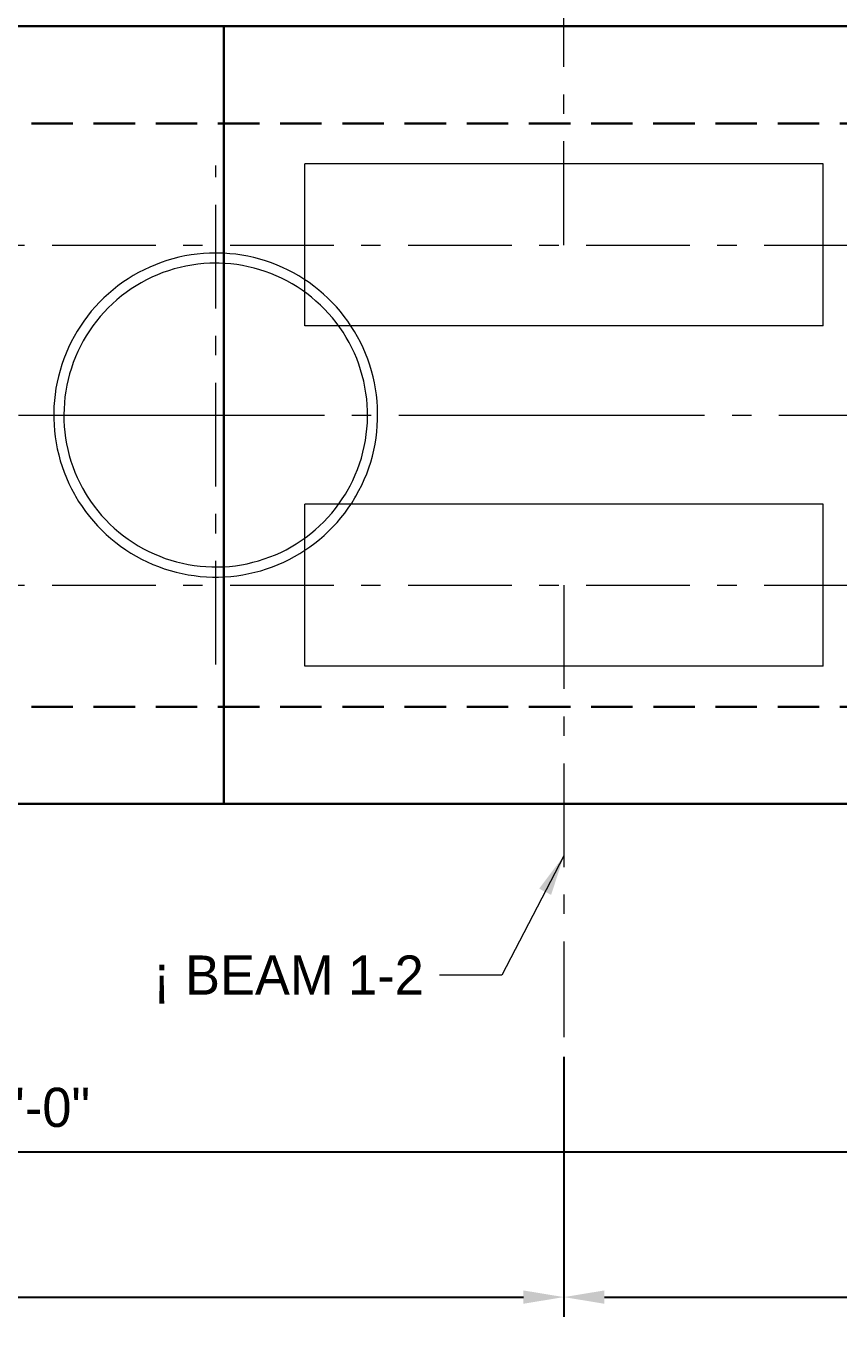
# Model space of a CAD drawing. Extents: x -1 to 861, y -26 to 2.
# Drawn here: x 254.44 to 258.62, y -10.4 to -3.67 of the extents above; entities that cross this region are included whole.
import ezdxf
from ezdxf.enums import TextEntityAlignment as Align

# ---------------------------------------------------------------- set-up
doc = ezdxf.new("R2010")
doc.units = 21
doc.header["$MEASUREMENT"] = 0
for name, pattern in [('DGN2', [0.12, 0.08, -0.04]), ('DGN4', [0.336, 0.2, -0.053, 0.03, -0.053]), ('DGN7', [0.726, 0.59, -0.053, 0.03, -0.053])]:
    doc.linetypes.add(name, pattern=pattern)
for name, color, linetype, lineweight in [('BearingPadMisc', 5, 'Continuous', 15), ('CL_Major', 1, 'DGN7', 9), ('CL_Minor', 7, 'DGN4', 9), ('Dimension', 7, 'Continuous', 9), ('Leader', 7, 'Continuous', 9), ('PileSteel_h', 30, 'DGN2', 15), ('SubStrConc', 3, 'Continuous', 30), ('SubStrConc2', 3, 'Continuous', 30), ('SubStrConc_h', 3, 'DGN2', 30), ('TextStructures', 7, 'Continuous', 9)]:
    doc.layers.add(name, color=color, linetype=linetype, lineweight=lineweight)
doc.styles.add('FDOT Structures', font='FDOT.ttf')
doc.styles.add('FDOT Structures Annotation', font='FDOT.ttf')
doc.dimstyles.new('FDOT Structures Note-Arrow 3-8', dxfattribs={"dimtxt": 0.2016, "dimasz": 0.208267, "dimexe": 0.1008, "dimexo": 0.1008, "dimgap": 0.1008, "dimtad": 1, "dimdec": 3, "dimlfac": 12, "dimzin": 15, "dimlunit": 4, "dimtxsty": 'FDOT Structures Annotation', "dimcen": 2.5, "dimclrd": 256, "dimclre": 256, "dimclrt": 256, "dimazin": 3, "dimtfac": 0.7, "dimtmove": 0, "dimatfit": 1, "dimtfill": 1, "dimfrac": 1, "dimlwd": -1, "dimlwe": -1})

msp = doc.modelspace()

# ---------------------------------------------------------------- linework, layer by layer
at = {"layer": 'BearingPadMisc'}
for points in [[(258.54168, -4.377588), (255.875014, -4.377643)], [(255.875031, -5.210977), (255.875014, -4.377643)], [(258.541698, -5.210922), (258.54168, -4.377588)], [(258.541698, -5.210922), (255.875031, -5.210977)], [(258.541716, -6.127588), (255.87505, -6.127643)], [(255.875067, -6.960977), (255.87505, -6.127643)], [(258.541734, -6.960922), (258.541716, -6.127588)], [(258.541734, -6.960922), (255.875067, -6.960977)]]:
    msp.add_lwpolyline(points, dxfattribs=at)
at = {"layer": 'CL_Major', "ltscale": 2.666667}
msp.add_line((242.666667, -5.669371), (263.166749, -5.669371), dxfattribs=at)
at = {"layer": 'CL_Minor', "ltscale": 2.666667}
for p, q in [((257.208049, -4.794651), (257.208049, -2.469173)), ((255.416708, -6.952653), (255.416708, -4.385986)), ((242.666667, -4.794651), (263.166749, -4.794651)), ((242.666667, -6.544651), (263.166749, -6.544651)), ((257.208049, -6.544651), (257.208049, -8.869569))]:
    msp.add_line(p, q, dxfattribs=at)
at = {"layer": 'Leader'}
msp.add_lwpolyline([(257.208049, -7.936236), (256.888049, -8.549569), (256.568049, -8.549569)], dxfattribs=at)
msp.add_solid([(257.208049, -7.936236), (257.142487, -8.136938), (257.080938, -8.104826)], dxfattribs=at)
at = {"layer": 'PileSteel_h', "ltscale": 2.666667}
for points in [[(255.41669, -4.835986), (255.384822, -4.836596), (255.353017, -4.838423), (255.32132, -4.841463), (255.289776, -4.84571), (255.258432, -4.851155), (255.227332, -4.857789), (255.196521, -4.865601), (255.166044, -4.874579), (255.135943, -4.884707), (255.106263, -4.89597), (255.077045, -4.90835), (255.048331, -4.921828), (255.020162, -4.936383), (254.992577, -4.951992), (254.965617, -4.968633), (254.939318, -4.986279), (254.913719, -5.004904), (254.888854, -5.024481), (254.86476, -5.04498), (254.84147, -5.066371), (254.819016, -5.088621), (254.79743, -5.111699), (254.776742, -5.135569), (254.75698, -5.160198), (254.738172, -5.185548), (254.720344, -5.211582), (254.70352, -5.238264), (254.687724, -5.265552), (254.672976, -5.293409), (254.659297, -5.321794), (254.646705, -5.350665), (254.635217, -5.37998), (254.624848, -5.409698), (254.615612, -5.439775), (254.60752, -5.470169), (254.600584, -5.500835), (254.594811, -5.531729), (254.590208, -5.562808), (254.586782, -5.594027), (254.584535, -5.625341), (254.583469, -5.656706), (254.583585, -5.688076), (254.58488, -5.719409), (254.587353, -5.750658), (254.590997, -5.781781), (254.595807, -5.812732), (254.601773, -5.843468), (254.608888, -5.873946), (254.617138, -5.904124), (254.62651, -5.933958), (254.636991, -5.963408), (254.648564, -5.992431), (254.661211, -6.020988), (254.674913, -6.049038), (254.689649, -6.076543), (254.695028, -6.086001), (254.71149, -6.113294), (254.728975, -6.139925), (254.747456, -6.165855), (254.766906, -6.19105), (254.787293, -6.215472), (254.808589, -6.239088), (254.83076, -6.261865), (254.853773, -6.28377), (254.877595, -6.304774), (254.902189, -6.324846), (254.927519, -6.34396), (254.953548, -6.362088), (254.980238, -6.379206), (255.007548, -6.39529), (255.03544, -6.410318), (255.063871, -6.424271), (255.092801, -6.437128), (255.122187, -6.448872), (255.151987, -6.459489), (255.182157, -6.468963), (255.212653, -6.477284), (255.243432, -6.484439), (255.274449, -6.49042), (255.305658, -6.49522), (255.337016, -6.498834), (255.368477, -6.501256), (255.399995, -6.502485), (255.431526, -6.502521), (255.463025, -6.501365), (255.494446, -6.499019), (255.525745, -6.495488), (255.556877, -6.49078), (255.587798, -6.4849), (255.618464, -6.477861), (255.648831, -6.469671), (255.678857, -6.460345), (255.708498, -6.449898), (255.737715, -6.438344), (255.766464, -6.425702), (255.794706, -6.411991), (255.822402, -6.397231), (255.849512, -6.381446), (255.875999, -6.364658), (255.901826, -6.346892), (255.926956, -6.328175), (255.951356, -6.308534), (255.974991, -6.287998), (255.997829, -6.266598), (256.019838, -6.244365), (256.040989, -6.22133), (256.061253, -6.197529), (256.080601, -6.172995), (256.099008, -6.147764), (256.11645, -6.121872), (256.132902, -6.095358), (256.138403, -6.085971), (256.153809, -6.058068), (256.168129, -6.02961), (256.181345, -6.00064), (256.193439, -5.971199), (256.204396, -5.941331), (256.2142, -5.911081), (256.22284, -5.880492), (256.230304, -5.849609), (256.236583, -5.818477), (256.241669, -5.787142), (256.245557, -5.755648), (256.248242, -5.724042), (256.249721, -5.692369), (256.249996, -5.660676), (256.249065, -5.629007), (256.246932, -5.597409), (256.243601, -5.565926), (256.239079, -5.534605), (256.233374, -5.503489), (256.226494, -5.472624), (256.218452, -5.442053), (256.209259, -5.41182), (256.198931, -5.381968), (256.187483, -5.35254), (256.174933, -5.323577), (256.1613, -5.29512), (256.146606, -5.26721), (256.130871, -5.239885), (256.11412, -5.213184), (256.096378, -5.187146), (256.077671, -5.161805), (256.058027, -5.137199), (256.037475, -5.11336), (256.016046, -5.090323), (255.99377, -5.068118), (255.970681, -5.046778), (255.946812, -5.026332), (255.922198, -5.006806), (255.896875, -4.98823), (255.87088, -4.970627), (255.84425, -4.954021), (255.817024, -4.938436), (255.789242, -4.923892), (255.760943, -4.910408), (255.732168, -4.898003), (255.702958, -4.886693), (255.673357, -4.876492), (255.643404, -4.867414), (255.613145, -4.85947), (255.582621, -4.85267), (255.551877, -4.847022), (255.520956, -4.842532), (255.489901, -4.839207), (255.458758, -4.837048), (255.437582, -4.836248), (255.41669, -4.835986)], [(255.41669, -4.835986), (255.384822, -4.836596), (255.353017, -4.838423), (255.32132, -4.841463), (255.289776, -4.84571), (255.258432, -4.851155), (255.227332, -4.857789), (255.196521, -4.865601), (255.166044, -4.874579), (255.135943, -4.884707), (255.106263, -4.89597), (255.077045, -4.90835), (255.048331, -4.921828), (255.020162, -4.936383), (254.992577, -4.951992), (254.965617, -4.968633), (254.939318, -4.986279), (254.913719, -5.004904), (254.888854, -5.024481), (254.86476, -5.04498), (254.84147, -5.066371), (254.819016, -5.088621), (254.79743, -5.111699), (254.776742, -5.135569), (254.75698, -5.160198), (254.738172, -5.185548), (254.720344, -5.211582), (254.70352, -5.238264), (254.687724, -5.265552), (254.672976, -5.293409), (254.659297, -5.321794), (254.646705, -5.350665), (254.635217, -5.37998), (254.624848, -5.409698), (254.615612, -5.439775), (254.60752, -5.470169), (254.600584, -5.500835), (254.594811, -5.531729), (254.590208, -5.562808), (254.586782, -5.594027), (254.584535, -5.625341), (254.583469, -5.656706), (254.583585, -5.688076), (254.58488, -5.719409), (254.587353, -5.750658), (254.590997, -5.781781), (254.595807, -5.812732), (254.601773, -5.843468), (254.608888, -5.873946), (254.617138, -5.904124), (254.62651, -5.933958), (254.636991, -5.963408), (254.648564, -5.992431), (254.661211, -6.020988), (254.674913, -6.049038), (254.689649, -6.076543), (254.695028, -6.086001), (254.71149, -6.113294), (254.728975, -6.139925), (254.747456, -6.165855), (254.766906, -6.19105), (254.787293, -6.215472), (254.808589, -6.239088), (254.83076, -6.261865), (254.853773, -6.28377), (254.877595, -6.304774), (254.902189, -6.324846), (254.927519, -6.34396), (254.953548, -6.362088), (254.980238, -6.379206), (255.007548, -6.39529), (255.03544, -6.410318), (255.063871, -6.424271), (255.092801, -6.437128), (255.122187, -6.448872), (255.151987, -6.459489), (255.182157, -6.468963), (255.212653, -6.477284), (255.243432, -6.484439), (255.274449, -6.49042), (255.305658, -6.49522), (255.337016, -6.498834), (255.368477, -6.501256), (255.399995, -6.502485), (255.431526, -6.502521), (255.463025, -6.501365), (255.494446, -6.499019), (255.525745, -6.495488), (255.556877, -6.49078), (255.587798, -6.4849), (255.618464, -6.477861), (255.648831, -6.469671), (255.678857, -6.460345), (255.708498, -6.449898), (255.737715, -6.438344), (255.766464, -6.425702), (255.794706, -6.411991), (255.822402, -6.397231), (255.849512, -6.381446), (255.875999, -6.364658), (255.901826, -6.346892), (255.926956, -6.328175), (255.951356, -6.308534), (255.974991, -6.287998), (255.997829, -6.266598), (256.019838, -6.244365), (256.040989, -6.22133), (256.061253, -6.197529), (256.080601, -6.172995), (256.099008, -6.147764), (256.11645, -6.121872), (256.132902, -6.095358), (256.138403, -6.085971), (256.153809, -6.058068), (256.168129, -6.02961), (256.181345, -6.00064), (256.193439, -5.971199), (256.204396, -5.941331), (256.2142, -5.911081), (256.22284, -5.880492), (256.230304, -5.849609), (256.236583, -5.818477), (256.241669, -5.787142), (256.245557, -5.755648), (256.248242, -5.724042), (256.249721, -5.692369), (256.249996, -5.660676), (256.249065, -5.629007), (256.246932, -5.597409), (256.243601, -5.565926), (256.239079, -5.534605), (256.233374, -5.503489), (256.226494, -5.472624), (256.218452, -5.442053), (256.209259, -5.41182), (256.198931, -5.381968), (256.187483, -5.35254), (256.174933, -5.323577), (256.1613, -5.29512), (256.146606, -5.26721), (256.130871, -5.239885), (256.11412, -5.213184), (256.096378, -5.187146), (256.077671, -5.161805), (256.058027, -5.137199), (256.037475, -5.11336), (256.016046, -5.090323), (255.99377, -5.068118), (255.970681, -5.046778), (255.946812, -5.026332), (255.922198, -5.006806), (255.896875, -4.98823), (255.87088, -4.970627), (255.84425, -4.954021), (255.817024, -4.938436), (255.789242, -4.923892), (255.760943, -4.910408), (255.732168, -4.898003), (255.702958, -4.886693), (255.673357, -4.876492), (255.643404, -4.867414), (255.613145, -4.85947), (255.582621, -4.85267), (255.551877, -4.847022), (255.520956, -4.842532), (255.489901, -4.839207), (255.458758, -4.837048), (255.437582, -4.836248), (255.41669, -4.835986)], [(255.41669, -4.835986), (255.384822, -4.836596), (255.353017, -4.838423), (255.32132, -4.841463), (255.289776, -4.84571), (255.258432, -4.851155), (255.227332, -4.857789), (255.196521, -4.865601), (255.166044, -4.874579), (255.135943, -4.884707), (255.106263, -4.89597), (255.077045, -4.90835), (255.048331, -4.921828), (255.020162, -4.936383), (254.992577, -4.951992), (254.965617, -4.968633), (254.939318, -4.986279), (254.913719, -5.004904), (254.888854, -5.024481), (254.86476, -5.04498), (254.84147, -5.066371), (254.819016, -5.088621), (254.79743, -5.111699), (254.776742, -5.135569), (254.75698, -5.160198), (254.738172, -5.185548), (254.720344, -5.211582), (254.70352, -5.238264), (254.687724, -5.265552), (254.672976, -5.293409), (254.659297, -5.321794), (254.646705, -5.350665), (254.635217, -5.37998), (254.624848, -5.409698), (254.615612, -5.439775), (254.60752, -5.470169), (254.600584, -5.500835), (254.594811, -5.531729), (254.590208, -5.562808), (254.586782, -5.594027), (254.584535, -5.625341), (254.583469, -5.656706), (254.583585, -5.688076), (254.58488, -5.719409), (254.587353, -5.750658), (254.590997, -5.781781), (254.595807, -5.812732), (254.601773, -5.843468), (254.608888, -5.873946), (254.617138, -5.904124), (254.62651, -5.933958), (254.636991, -5.963408), (254.648564, -5.992431), (254.661211, -6.020988), (254.674913, -6.049038), (254.689649, -6.076543), (254.695028, -6.086001), (254.71149, -6.113294), (254.728975, -6.139925), (254.747456, -6.165855), (254.766906, -6.19105), (254.787293, -6.215472), (254.808589, -6.239088), (254.83076, -6.261865), (254.853773, -6.28377), (254.877595, -6.304774), (254.902189, -6.324846), (254.927519, -6.34396), (254.953548, -6.362088), (254.980238, -6.379206), (255.007548, -6.39529), (255.03544, -6.410318), (255.063871, -6.424271), (255.092801, -6.437128), (255.122187, -6.448872), (255.151987, -6.459489), (255.182157, -6.468963), (255.212653, -6.477284), (255.243432, -6.484439), (255.274449, -6.49042), (255.305658, -6.49522), (255.337016, -6.498834), (255.368477, -6.501256), (255.399995, -6.502485), (255.431526, -6.502521), (255.463025, -6.501365), (255.494446, -6.499019), (255.525745, -6.495488), (255.556877, -6.49078), (255.587798, -6.4849), (255.618464, -6.477861), (255.648831, -6.469671), (255.678857, -6.460345), (255.708498, -6.449898), (255.737715, -6.438344), (255.766464, -6.425702), (255.794706, -6.411991), (255.822402, -6.397231), (255.849512, -6.381446), (255.875999, -6.364658), (255.901826, -6.346892), (255.926956, -6.328175), (255.951356, -6.308534), (255.974991, -6.287998), (255.997829, -6.266598), (256.019838, -6.244365), (256.040989, -6.22133), (256.061253, -6.197529), (256.080601, -6.172995), (256.099008, -6.147764), (256.11645, -6.121872), (256.132902, -6.095358), (256.138403, -6.085971), (256.153809, -6.058068), (256.168129, -6.02961), (256.181345, -6.00064), (256.193439, -5.971199), (256.204396, -5.941331), (256.2142, -5.911081), (256.22284, -5.880492), (256.230304, -5.849609), (256.236583, -5.818477), (256.241669, -5.787142), (256.245557, -5.755648), (256.248242, -5.724042), (256.249721, -5.692369), (256.249996, -5.660676), (256.249065, -5.629007), (256.246932, -5.597409), (256.243601, -5.565926), (256.239079, -5.534605), (256.233374, -5.503489), (256.226494, -5.472624), (256.218452, -5.442053), (256.209259, -5.41182), (256.198931, -5.381968), (256.187483, -5.35254), (256.174933, -5.323577), (256.1613, -5.29512), (256.146606, -5.26721), (256.130871, -5.239885), (256.11412, -5.213184), (256.096378, -5.187146), (256.077671, -5.161805), (256.058027, -5.137199), (256.037475, -5.11336), (256.016046, -5.090323), (255.99377, -5.068118), (255.970681, -5.046778), (255.946812, -5.026332), (255.922198, -5.006806), (255.896875, -4.98823), (255.87088, -4.970627), (255.84425, -4.954021), (255.817024, -4.938436), (255.789242, -4.923892), (255.760943, -4.910408), (255.732168, -4.898003), (255.702958, -4.886693), (255.673357, -4.876492), (255.643404, -4.867414), (255.613145, -4.85947), (255.582621, -4.85267), (255.551877, -4.847022), (255.520956, -4.842532), (255.489901, -4.839207), (255.458758, -4.837048), (255.437582, -4.836248), (255.41669, -4.835986)], [(255.41669, -4.835986), (255.384822, -4.836596), (255.353017, -4.838423), (255.32132, -4.841463), (255.289776, -4.84571), (255.258432, -4.851155), (255.227332, -4.857789), (255.196521, -4.865601), (255.166044, -4.874579), (255.135943, -4.884707), (255.106263, -4.89597), (255.077045, -4.90835), (255.048331, -4.921828), (255.020162, -4.936383), (254.992577, -4.951992), (254.965617, -4.968633), (254.939318, -4.986279), (254.913719, -5.004904), (254.888854, -5.024481), (254.86476, -5.04498), (254.84147, -5.066371), (254.819016, -5.088621), (254.79743, -5.111699), (254.776742, -5.135569), (254.75698, -5.160198), (254.738172, -5.185548), (254.720344, -5.211582), (254.70352, -5.238264), (254.687724, -5.265552), (254.672976, -5.293409), (254.659297, -5.321794), (254.646705, -5.350665), (254.635217, -5.37998), (254.624848, -5.409698), (254.615612, -5.439775), (254.60752, -5.470169), (254.600584, -5.500835), (254.594811, -5.531729), (254.590208, -5.562808), (254.586782, -5.594027), (254.584535, -5.625341), (254.583469, -5.656706), (254.583585, -5.688076), (254.58488, -5.719409), (254.587353, -5.750658), (254.590997, -5.781781), (254.595807, -5.812732), (254.601773, -5.843468), (254.608888, -5.873946), (254.617138, -5.904124), (254.62651, -5.933958), (254.636991, -5.963408), (254.648564, -5.992431), (254.661211, -6.020988), (254.674913, -6.049038), (254.689649, -6.076543), (254.695028, -6.086001), (254.71149, -6.113294), (254.728975, -6.139925), (254.747456, -6.165855), (254.766906, -6.19105), (254.787293, -6.215472), (254.808589, -6.239088), (254.83076, -6.261865), (254.853773, -6.28377), (254.877595, -6.304774), (254.902189, -6.324846), (254.927519, -6.34396), (254.953548, -6.362088), (254.980238, -6.379206), (255.007548, -6.39529), (255.03544, -6.410318), (255.063871, -6.424271), (255.092801, -6.437128), (255.122187, -6.448872), (255.151987, -6.459489), (255.182157, -6.468963), (255.212653, -6.477284), (255.243432, -6.484439), (255.274449, -6.49042), (255.305658, -6.49522), (255.337016, -6.498834), (255.368477, -6.501256), (255.399995, -6.502485), (255.431526, -6.502521), (255.463025, -6.501365), (255.494446, -6.499019), (255.525745, -6.495488), (255.556877, -6.49078), (255.587798, -6.4849), (255.618464, -6.477861), (255.648831, -6.469671), (255.678857, -6.460345), (255.708498, -6.449898), (255.737715, -6.438344), (255.766464, -6.425702), (255.794706, -6.411991), (255.822402, -6.397231), (255.849512, -6.381446), (255.875999, -6.364658), (255.901826, -6.346892), (255.926956, -6.328175), (255.951356, -6.308534), (255.974991, -6.287998), (255.997829, -6.266598), (256.019838, -6.244365), (256.040989, -6.22133), (256.061253, -6.197529), (256.080601, -6.172995), (256.099008, -6.147764), (256.11645, -6.121872), (256.132902, -6.095358), (256.138403, -6.085971), (256.153809, -6.058068), (256.168129, -6.02961), (256.181345, -6.00064), (256.193439, -5.971199), (256.204396, -5.941331), (256.2142, -5.911081), (256.22284, -5.880492), (256.230304, -5.849609), (256.236583, -5.818477), (256.241669, -5.787142), (256.245557, -5.755648), (256.248242, -5.724042), (256.249721, -5.692369), (256.249996, -5.660676), (256.249065, -5.629007), (256.246932, -5.597409), (256.243601, -5.565926), (256.239079, -5.534605), (256.233374, -5.503489), (256.226494, -5.472624), (256.218452, -5.442053), (256.209259, -5.41182), (256.198931, -5.381968), (256.187483, -5.35254), (256.174933, -5.323577), (256.1613, -5.29512), (256.146606, -5.26721), (256.130871, -5.239885), (256.11412, -5.213184), (256.096378, -5.187146), (256.077671, -5.161805), (256.058027, -5.137199), (256.037475, -5.11336), (256.016046, -5.090323), (255.99377, -5.068118), (255.970681, -5.046778), (255.946812, -5.026332), (255.922198, -5.006806), (255.896875, -4.98823), (255.87088, -4.970627), (255.84425, -4.954021), (255.817024, -4.938436), (255.789242, -4.923892), (255.760943, -4.910408), (255.732168, -4.898003), (255.702958, -4.886693), (255.673357, -4.876492), (255.643404, -4.867414), (255.613145, -4.85947), (255.582621, -4.85267), (255.551877, -4.847022), (255.520956, -4.842532), (255.489901, -4.839207), (255.458758, -4.837048), (255.437582, -4.836248), (255.41669, -4.835986)], [(255.41669, -4.835986), (255.384822, -4.836596), (255.353017, -4.838423), (255.32132, -4.841463), (255.289776, -4.84571), (255.258432, -4.851155), (255.227332, -4.857789), (255.196521, -4.865601), (255.166044, -4.874579), (255.135943, -4.884707), (255.106263, -4.89597), (255.077045, -4.90835), (255.048331, -4.921828), (255.020162, -4.936383), (254.992577, -4.951992), (254.965617, -4.968633), (254.939318, -4.986279), (254.913719, -5.004904), (254.888854, -5.024481), (254.86476, -5.04498), (254.84147, -5.066371), (254.819016, -5.088621), (254.79743, -5.111699), (254.776742, -5.135569), (254.75698, -5.160198), (254.738172, -5.185548), (254.720344, -5.211582), (254.70352, -5.238264), (254.687724, -5.265552), (254.672976, -5.293409), (254.659297, -5.321794), (254.646705, -5.350665), (254.635217, -5.37998), (254.624848, -5.409698), (254.615612, -5.439775), (254.60752, -5.470169), (254.600584, -5.500835), (254.594811, -5.531729), (254.590208, -5.562808), (254.586782, -5.594027), (254.584535, -5.625341), (254.583469, -5.656706), (254.583585, -5.688076), (254.58488, -5.719409), (254.587353, -5.750658), (254.590997, -5.781781), (254.595807, -5.812732), (254.601773, -5.843468), (254.608888, -5.873946), (254.617138, -5.904124), (254.62651, -5.933958), (254.636991, -5.963408), (254.648564, -5.992431), (254.661211, -6.020988), (254.674913, -6.049038), (254.689649, -6.076543), (254.695028, -6.086001), (254.71149, -6.113294), (254.728975, -6.139925), (254.747456, -6.165855), (254.766906, -6.19105), (254.787293, -6.215472), (254.808589, -6.239088), (254.83076, -6.261865), (254.853773, -6.28377), (254.877595, -6.304774), (254.902189, -6.324846), (254.927519, -6.34396), (254.953548, -6.362088), (254.980238, -6.379206), (255.007548, -6.39529), (255.03544, -6.410318), (255.063871, -6.424271), (255.092801, -6.437128), (255.122187, -6.448872), (255.151987, -6.459489), (255.182157, -6.468963), (255.212653, -6.477284), (255.243432, -6.484439), (255.274449, -6.49042), (255.305658, -6.49522), (255.337016, -6.498834), (255.368477, -6.501256), (255.399995, -6.502485), (255.431526, -6.502521), (255.463025, -6.501365), (255.494446, -6.499019), (255.525745, -6.495488), (255.556877, -6.49078), (255.587798, -6.4849), (255.618464, -6.477861), (255.648831, -6.469671), (255.678857, -6.460345), (255.708498, -6.449898), (255.737715, -6.438344), (255.766464, -6.425702), (255.794706, -6.411991), (255.822402, -6.397231), (255.849512, -6.381446), (255.875999, -6.364658), (255.901826, -6.346892), (255.926956, -6.328175), (255.951356, -6.308534), (255.974991, -6.287998), (255.997829, -6.266598), (256.019838, -6.244365), (256.040989, -6.22133), (256.061253, -6.197529), (256.080601, -6.172995), (256.099008, -6.147764), (256.11645, -6.121872), (256.132902, -6.095358), (256.138403, -6.085971), (256.153809, -6.058068), (256.168129, -6.02961), (256.181345, -6.00064), (256.193439, -5.971199), (256.204396, -5.941331), (256.2142, -5.911081), (256.22284, -5.880492), (256.230304, -5.849609), (256.236583, -5.818477), (256.241669, -5.787142), (256.245557, -5.755648), (256.248242, -5.724042), (256.249721, -5.692369), (256.249996, -5.660676), (256.249065, -5.629007), (256.246932, -5.597409), (256.243601, -5.565926), (256.239079, -5.534605), (256.233374, -5.503489), (256.226494, -5.472624), (256.218452, -5.442053), (256.209259, -5.41182), (256.198931, -5.381968), (256.187483, -5.35254), (256.174933, -5.323577), (256.1613, -5.29512), (256.146606, -5.26721), (256.130871, -5.239885), (256.11412, -5.213184), (256.096378, -5.187146), (256.077671, -5.161805), (256.058027, -5.137199), (256.037475, -5.11336), (256.016046, -5.090323), (255.99377, -5.068118), (255.970681, -5.046778), (255.946812, -5.026332), (255.922198, -5.006806), (255.896875, -4.98823), (255.87088, -4.970627), (255.84425, -4.954021), (255.817024, -4.938436), (255.789242, -4.923892), (255.760943, -4.910408), (255.732168, -4.898003), (255.702958, -4.886693), (255.673357, -4.876492), (255.643404, -4.867414), (255.613145, -4.85947), (255.582621, -4.85267), (255.551877, -4.847022), (255.520956, -4.842532), (255.489901, -4.839207), (255.458758, -4.837048), (255.437582, -4.836248), (255.41669, -4.835986)], [(255.41669, -4.835986), (255.384822, -4.836596), (255.353017, -4.838423), (255.32132, -4.841463), (255.289776, -4.84571), (255.258432, -4.851155), (255.227332, -4.857789), (255.196521, -4.865601), (255.166044, -4.874579), (255.135943, -4.884707), (255.106263, -4.89597), (255.077045, -4.90835), (255.048331, -4.921828), (255.020162, -4.936383), (254.992577, -4.951992), (254.965617, -4.968633), (254.939318, -4.986279), (254.913719, -5.004904), (254.888854, -5.024481), (254.86476, -5.04498), (254.84147, -5.066371), (254.819016, -5.088621), (254.79743, -5.111699), (254.776742, -5.135569), (254.75698, -5.160198), (254.738172, -5.185548), (254.720344, -5.211582), (254.70352, -5.238264), (254.687724, -5.265552), (254.672976, -5.293409), (254.659297, -5.321794), (254.646705, -5.350665), (254.635217, -5.37998), (254.624848, -5.409698), (254.615612, -5.439775), (254.60752, -5.470169), (254.600584, -5.500835), (254.594811, -5.531729), (254.590208, -5.562808), (254.586782, -5.594027), (254.584535, -5.625341), (254.583469, -5.656706), (254.583585, -5.688076), (254.58488, -5.719409), (254.587353, -5.750658), (254.590997, -5.781781), (254.595807, -5.812732), (254.601773, -5.843468), (254.608888, -5.873946), (254.617138, -5.904124), (254.62651, -5.933958), (254.636991, -5.963408), (254.648564, -5.992431), (254.661211, -6.020988), (254.674913, -6.049038), (254.689649, -6.076543), (254.695028, -6.086001), (254.71149, -6.113294), (254.728975, -6.139925), (254.747456, -6.165855), (254.766906, -6.19105), (254.787293, -6.215472), (254.808589, -6.239088), (254.83076, -6.261865), (254.853773, -6.28377), (254.877595, -6.304774), (254.902189, -6.324846), (254.927519, -6.34396), (254.953548, -6.362088), (254.980238, -6.379206), (255.007548, -6.39529), (255.03544, -6.410318), (255.063871, -6.424271), (255.092801, -6.437128), (255.122187, -6.448872), (255.151987, -6.459489), (255.182157, -6.468963), (255.212653, -6.477284), (255.243432, -6.484439), (255.274449, -6.49042), (255.305658, -6.49522), (255.337016, -6.498834), (255.368477, -6.501256), (255.399995, -6.502485), (255.431526, -6.502521), (255.463025, -6.501365), (255.494446, -6.499019), (255.525745, -6.495488), (255.556877, -6.49078), (255.587798, -6.4849), (255.618464, -6.477861), (255.648831, -6.469671), (255.678857, -6.460345), (255.708498, -6.449898), (255.737715, -6.438344), (255.766464, -6.425702), (255.794706, -6.411991), (255.822402, -6.397231), (255.849512, -6.381446), (255.875999, -6.364658), (255.901826, -6.346892), (255.926956, -6.328175), (255.951356, -6.308534), (255.974991, -6.287998), (255.997829, -6.266598), (256.019838, -6.244365), (256.040989, -6.22133), (256.061253, -6.197529), (256.080601, -6.172995), (256.099008, -6.147764), (256.11645, -6.121872), (256.132902, -6.095358), (256.138403, -6.085971), (256.153809, -6.058068), (256.168129, -6.02961), (256.181345, -6.00064), (256.193439, -5.971199), (256.204396, -5.941331), (256.2142, -5.911081), (256.22284, -5.880492), (256.230304, -5.849609), (256.236583, -5.818477), (256.241669, -5.787142), (256.245557, -5.755648), (256.248242, -5.724042), (256.249721, -5.692369), (256.249996, -5.660676), (256.249065, -5.629007), (256.246932, -5.597409), (256.243601, -5.565926), (256.239079, -5.534605), (256.233374, -5.503489), (256.226494, -5.472624), (256.218452, -5.442053), (256.209259, -5.41182), (256.198931, -5.381968), (256.187483, -5.35254), (256.174933, -5.323577), (256.1613, -5.29512), (256.146606, -5.26721), (256.130871, -5.239885), (256.11412, -5.213184), (256.096378, -5.187146), (256.077671, -5.161805), (256.058027, -5.137199), (256.037475, -5.11336), (256.016046, -5.090323), (255.99377, -5.068118), (255.970681, -5.046778), (255.946812, -5.026332), (255.922198, -5.006806), (255.896875, -4.98823), (255.87088, -4.970627), (255.84425, -4.954021), (255.817024, -4.938436), (255.789242, -4.923892), (255.760943, -4.910408), (255.732168, -4.898003), (255.702958, -4.886693), (255.673357, -4.876492), (255.643404, -4.867414), (255.613145, -4.85947), (255.582621, -4.85267), (255.551877, -4.847022), (255.520956, -4.842532), (255.489901, -4.839207), (255.458758, -4.837048), (255.437582, -4.836248), (255.41669, -4.835986)], [(255.416691, -4.888069), (255.385825, -4.88868), (255.355023, -4.890508), (255.324333, -4.89355), (255.293802, -4.897798), (255.263476, -4.903244), (255.233404, -4.909878), (255.203629, -4.917688), (255.174199, -4.926661), (255.145158, -4.936781), (255.11655, -4.948031), (255.088419, -4.960392), (255.060808, -4.973843), (255.033758, -4.988363), (255.00731, -5.003928), (254.981504, -5.020513), (254.95638, -5.03809), (254.931974, -5.056632), (254.908323, -5.07611), (254.885464, -5.096491), (254.863429, -5.117744), (254.842252, -5.139835), (254.821965, -5.16273), (254.802596, -5.186392), (254.784175, -5.210784), (254.766729, -5.235868), (254.750283, -5.261606), (254.734861, -5.287956), (254.720486, -5.314878), (254.707179, -5.342331), (254.694958, -5.370272), (254.68384, -5.398657), (254.673843, -5.427443), (254.664978, -5.456586), (254.657259, -5.486041), (254.650696, -5.515763), (254.645298, -5.545707), (254.641071, -5.575826), (254.638021, -5.606075), (254.636151, -5.636408), (254.635461, -5.666778), (254.635952, -5.69714), (254.637622, -5.727447), (254.640467, -5.757655), (254.644481, -5.787717), (254.649655, -5.817587), (254.655982, -5.847222), (254.66345, -5.876577), (254.672046, -5.905608), (254.681756, -5.934271), (254.692564, -5.962523), (254.704452, -5.990324), (254.7174, -6.017631), (254.731387, -6.044404), (254.73972, -6.059243), (254.740133, -6.059958), (254.756094, -6.086384), (254.773079, -6.112145), (254.791058, -6.137202), (254.810002, -6.161519), (254.829881, -6.185059), (254.850663, -6.207786), (254.872314, -6.229666), (254.8948, -6.250667), (254.918085, -6.270757), (254.942131, -6.289907), (254.966901, -6.308089), (254.992357, -6.325275), (255.018456, -6.341441), (255.04516, -6.356563), (255.072425, -6.370619), (255.10021, -6.383589), (255.128471, -6.395454), (255.157164, -6.406197), (255.186245, -6.415804), (255.215668, -6.42426), (255.245388, -6.431554), (255.275359, -6.437676), (255.305535, -6.442619), (255.33587, -6.446376), (255.366316, -6.448943), (255.396828, -6.450316), (255.427359, -6.450497), (255.457862, -6.449485), (255.488291, -6.447283), (255.518599, -6.443896), (255.54874, -6.439332), (255.578668, -6.433597), (255.608339, -6.426702), (255.637707, -6.418659), (255.666729, -6.409482), (255.69536, -6.399185), (255.723557, -6.387786), (255.751279, -6.375303), (255.778483, -6.361757), (255.805129, -6.347169), (255.831177, -6.331562), (255.85659, -6.314962), (255.881328, -6.297395), (255.905355, -6.278889), (255.928637, -6.259472), (255.951138, -6.239175), (255.972826, -6.21803), (255.993669, -6.19607), (256.013637, -6.17333), (256.032701, -6.149844), (256.050833, -6.125648), (256.068007, -6.100781), (256.0842, -6.075281), (256.092884, -6.060645), (256.093297, -6.05993), (256.108202, -6.032895), (256.122019, -6.005305), (256.13473, -5.977206), (256.146317, -5.948641), (256.156763, -5.919656), (256.166054, -5.890295), (256.174178, -5.860604), (256.181122, -5.830631), (256.186878, -5.80042), (256.19144, -5.77002), (256.1948, -5.739478), (256.196957, -5.70884), (256.197907, -5.678153), (256.197651, -5.647467), (256.196191, -5.616826), (256.193531, -5.586279), (256.189676, -5.555872), (256.184633, -5.525651), (256.178412, -5.495664), (256.171024, -5.465955), (256.162481, -5.436569), (256.152798, -5.407552), (256.14199, -5.378948), (256.130076, -5.350798), (256.117076, -5.323147), (256.10301, -5.296036), (256.0879, -5.269506), (256.071772, -5.243595), (256.054651, -5.218344), (256.036565, -5.19379), (256.017541, -5.16997), (255.99761, -5.146918), (255.976804, -5.12467), (255.955154, -5.103257), (255.932696, -5.082713), (255.909463, -5.063066), (255.885492, -5.044346), (255.860821, -5.02658), (255.835488, -5.009794), (255.809531, -4.994011), (255.782991, -4.979256), (255.755909, -4.965548), (255.728326, -4.952908), (255.700285, -4.941353), (255.671829, -4.930899), (255.643001, -4.921561), (255.613845, -4.913351), (255.584406, -4.90628), (255.554728, -4.900358), (255.524856, -4.895591), (255.494837, -4.891986), (255.464714, -4.889546), (255.434534, -4.888273), (255.425584, -4.88812), (255.416691, -4.888069)], [(255.416691, -4.888069), (255.385825, -4.88868), (255.355023, -4.890508), (255.324333, -4.89355), (255.293802, -4.897798), (255.263476, -4.903244), (255.233404, -4.909878), (255.203629, -4.917688), (255.174199, -4.926661), (255.145158, -4.936781), (255.11655, -4.948031), (255.088419, -4.960392), (255.060808, -4.973843), (255.033758, -4.988363), (255.00731, -5.003928), (254.981504, -5.020513), (254.95638, -5.03809), (254.931974, -5.056632), (254.908323, -5.07611), (254.885464, -5.096491), (254.863429, -5.117744), (254.842252, -5.139835), (254.821965, -5.16273), (254.802596, -5.186392), (254.784175, -5.210784), (254.766729, -5.235868), (254.750283, -5.261606), (254.734861, -5.287956), (254.720486, -5.314878), (254.707179, -5.342331), (254.694958, -5.370272), (254.68384, -5.398657), (254.673843, -5.427443), (254.664978, -5.456586), (254.657259, -5.486041), (254.650696, -5.515763), (254.645298, -5.545707), (254.641071, -5.575826), (254.638021, -5.606075), (254.636151, -5.636408), (254.635461, -5.666778), (254.635952, -5.69714), (254.637622, -5.727447), (254.640467, -5.757655), (254.644481, -5.787717), (254.649655, -5.817587), (254.655982, -5.847222), (254.66345, -5.876577), (254.672046, -5.905608), (254.681756, -5.934271), (254.692564, -5.962523), (254.704452, -5.990324), (254.7174, -6.017631), (254.731387, -6.044404), (254.73972, -6.059243), (254.740133, -6.059958), (254.756094, -6.086384), (254.773079, -6.112145), (254.791058, -6.137202), (254.810002, -6.161519), (254.829881, -6.185059), (254.850663, -6.207786), (254.872314, -6.229666), (254.8948, -6.250667), (254.918085, -6.270757), (254.942131, -6.289907), (254.966901, -6.308089), (254.992357, -6.325275), (255.018456, -6.341441), (255.04516, -6.356563), (255.072425, -6.370619), (255.10021, -6.383589), (255.128471, -6.395454), (255.157164, -6.406197), (255.186245, -6.415804), (255.215668, -6.42426), (255.245388, -6.431554), (255.275359, -6.437676), (255.305535, -6.442619), (255.33587, -6.446376), (255.366316, -6.448943), (255.396828, -6.450316), (255.427359, -6.450497), (255.457862, -6.449485), (255.488291, -6.447283), (255.518599, -6.443896), (255.54874, -6.439332), (255.578668, -6.433597), (255.608339, -6.426702), (255.637707, -6.418659), (255.666729, -6.409482), (255.69536, -6.399185), (255.723557, -6.387786), (255.751279, -6.375303), (255.778483, -6.361757), (255.805129, -6.347169), (255.831177, -6.331562), (255.85659, -6.314962), (255.881328, -6.297395), (255.905355, -6.278889), (255.928637, -6.259472), (255.951138, -6.239175), (255.972826, -6.21803), (255.993669, -6.19607), (256.013637, -6.17333), (256.032701, -6.149844), (256.050833, -6.125648), (256.068007, -6.100781), (256.0842, -6.075281), (256.092884, -6.060645), (256.093297, -6.05993), (256.108202, -6.032895), (256.122019, -6.005305), (256.13473, -5.977206), (256.146317, -5.948641), (256.156763, -5.919656), (256.166054, -5.890295), (256.174178, -5.860604), (256.181122, -5.830631), (256.186878, -5.80042), (256.19144, -5.77002), (256.1948, -5.739478), (256.196957, -5.70884), (256.197907, -5.678153), (256.197651, -5.647467), (256.196191, -5.616826), (256.193531, -5.586279), (256.189676, -5.555872), (256.184633, -5.525651), (256.178412, -5.495664), (256.171024, -5.465955), (256.162481, -5.436569), (256.152798, -5.407552), (256.14199, -5.378948), (256.130076, -5.350798), (256.117076, -5.323147), (256.10301, -5.296036), (256.0879, -5.269506), (256.071772, -5.243595), (256.054651, -5.218344), (256.036565, -5.19379), (256.017541, -5.16997), (255.99761, -5.146918), (255.976804, -5.12467), (255.955154, -5.103257), (255.932696, -5.082713), (255.909463, -5.063066), (255.885492, -5.044346), (255.860821, -5.02658), (255.835488, -5.009794), (255.809531, -4.994011), (255.782991, -4.979256), (255.755909, -4.965548), (255.728326, -4.952908), (255.700285, -4.941353), (255.671829, -4.930899), (255.643001, -4.921561), (255.613845, -4.913351), (255.584406, -4.90628), (255.554728, -4.900358), (255.524856, -4.895591), (255.494837, -4.891986), (255.464714, -4.889546), (255.434534, -4.888273), (255.425584, -4.88812), (255.416691, -4.888069)]]:
    msp.add_lwpolyline(points, dxfattribs=at)
at = {"layer": 'SubStrConc'}
for points in [[(255.458332, -3.669319), (250.374999, -3.669423)], [(255.458415, -7.669319), (250.375082, -7.669423)]]:
    msp.add_lwpolyline(points, dxfattribs=at)
at = {"layer": 'SubStrConc2'}
for points in [[(258.958332, -3.669246), (255.458332, -3.669319)], [(255.458415, -7.669319), (255.458332, -3.669319)], [(258.958415, -7.669246), (255.458415, -7.669319)]]:
    msp.add_lwpolyline(points, dxfattribs=at)
at = {"layer": 'SubStrConc_h', "ltscale": 2.666667}
for points in [[(262.041676, -4.169183), (243.791676, -4.169559)], [(262.041676, -4.169183), (243.791676, -4.169559)], [(262.041738, -7.169183), (243.791738, -7.169559)], [(262.041738, -7.169183), (243.791738, -7.169559)]]:
    msp.add_lwpolyline(points, dxfattribs=at)

# ---------------------------------------------------------------- texts
at = {"layer": 'TextStructures', "style": 'FDOT Structures'}
msp.add_text('¡ BEAM 1-2', height=0.2016, dxfattribs=at).set_placement((256.487409, -8.549569), align=Align.MIDDLE_RIGHT)

# ---------------------------------------------------------------- next in the draw order: dimensions: what is measured, and where the dimension line sits
at = {"layer": 'Dimension'}
msp.add_linear_dim(base=(245.416708, -9.459016), p1=(245.416708, -6.952859), p2=(260.416708, -6.95255), text='3 EQUAL SPA @ 5\'-0" = 15\'-0"', dimstyle='FDOT Structures Note-Arrow 3-8', dxfattribs=at).render()

# ---------------------------------------------------------------- next in the draw order: dimensions: what is measured, and where the dimension line sits
msp.add_linear_dim(base=(248.625049, -10.205682), p1=(248.625049, -8.869569), p2=(257.208049, -8.869569), text='8\'-7"', dimstyle='FDOT Structures Note-Arrow 3-8', dxfattribs=at).render()

# ---------------------------------------------------------------- next in the draw order: dimensions: what is measured, and where the dimension line sits
msp.add_linear_dim(base=(257.208049, -10.205682), p1=(257.208049, -8.869569), p2=(262.500082, -7.669569), text='5\'-3½"', dimstyle='FDOT Structures Note-Arrow 3-8', dxfattribs=at).render()

doc.saveas('drawing.dxf')
